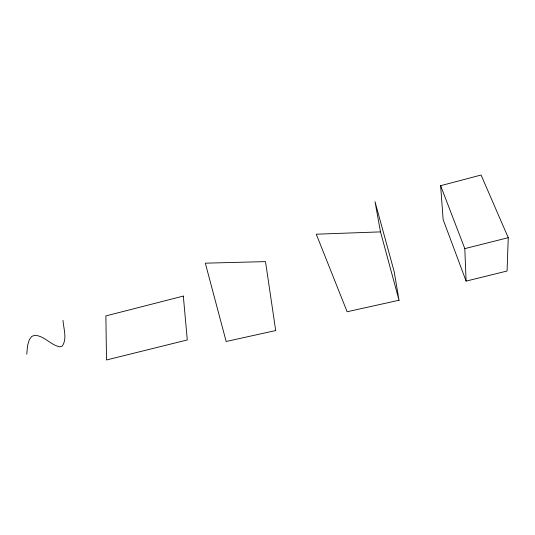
<?xml version="1.0" encoding="UTF-8"?>
<svg xmlns="http://www.w3.org/2000/svg" width="535" height="535" viewBox="0 0 535 535"><rect width="100%" height="100%" fill="white"/><g stroke="black" fill="none" stroke-linecap="round" stroke-linejoin="round"><path stroke-width="0.8" d="M508.25 237.687L507.073 271.024L466.105 281.102L443.134 219.537L440.633 185.698L481.065 175.025L508.25 237.687L464.808 248.628L466.105 281.102M26.75 354.257L27.593 345.523L29.264 339.799L31.618 336.542L34.534 335.298C44.244 335.605 50.477 345.021 59.733 346.8L62.241 346.118C67.39 338.655 63.525 328.684 63.003 320.405M399.036 300.249L347.141 311.751L316.265 234.203L380.499 231.882L399.036 300.249L394.161 271.573L375.015 201.695L380.499 231.882M440.633 185.698L464.808 248.628M183.324 296.082L105.883 315.917L106.505 359.975L187.283 339.952L183.324 296.082M275.692 330.543L226.165 341.497L205.326 263.173L265.514 261.615L275.692 330.543"/></g></svg>
